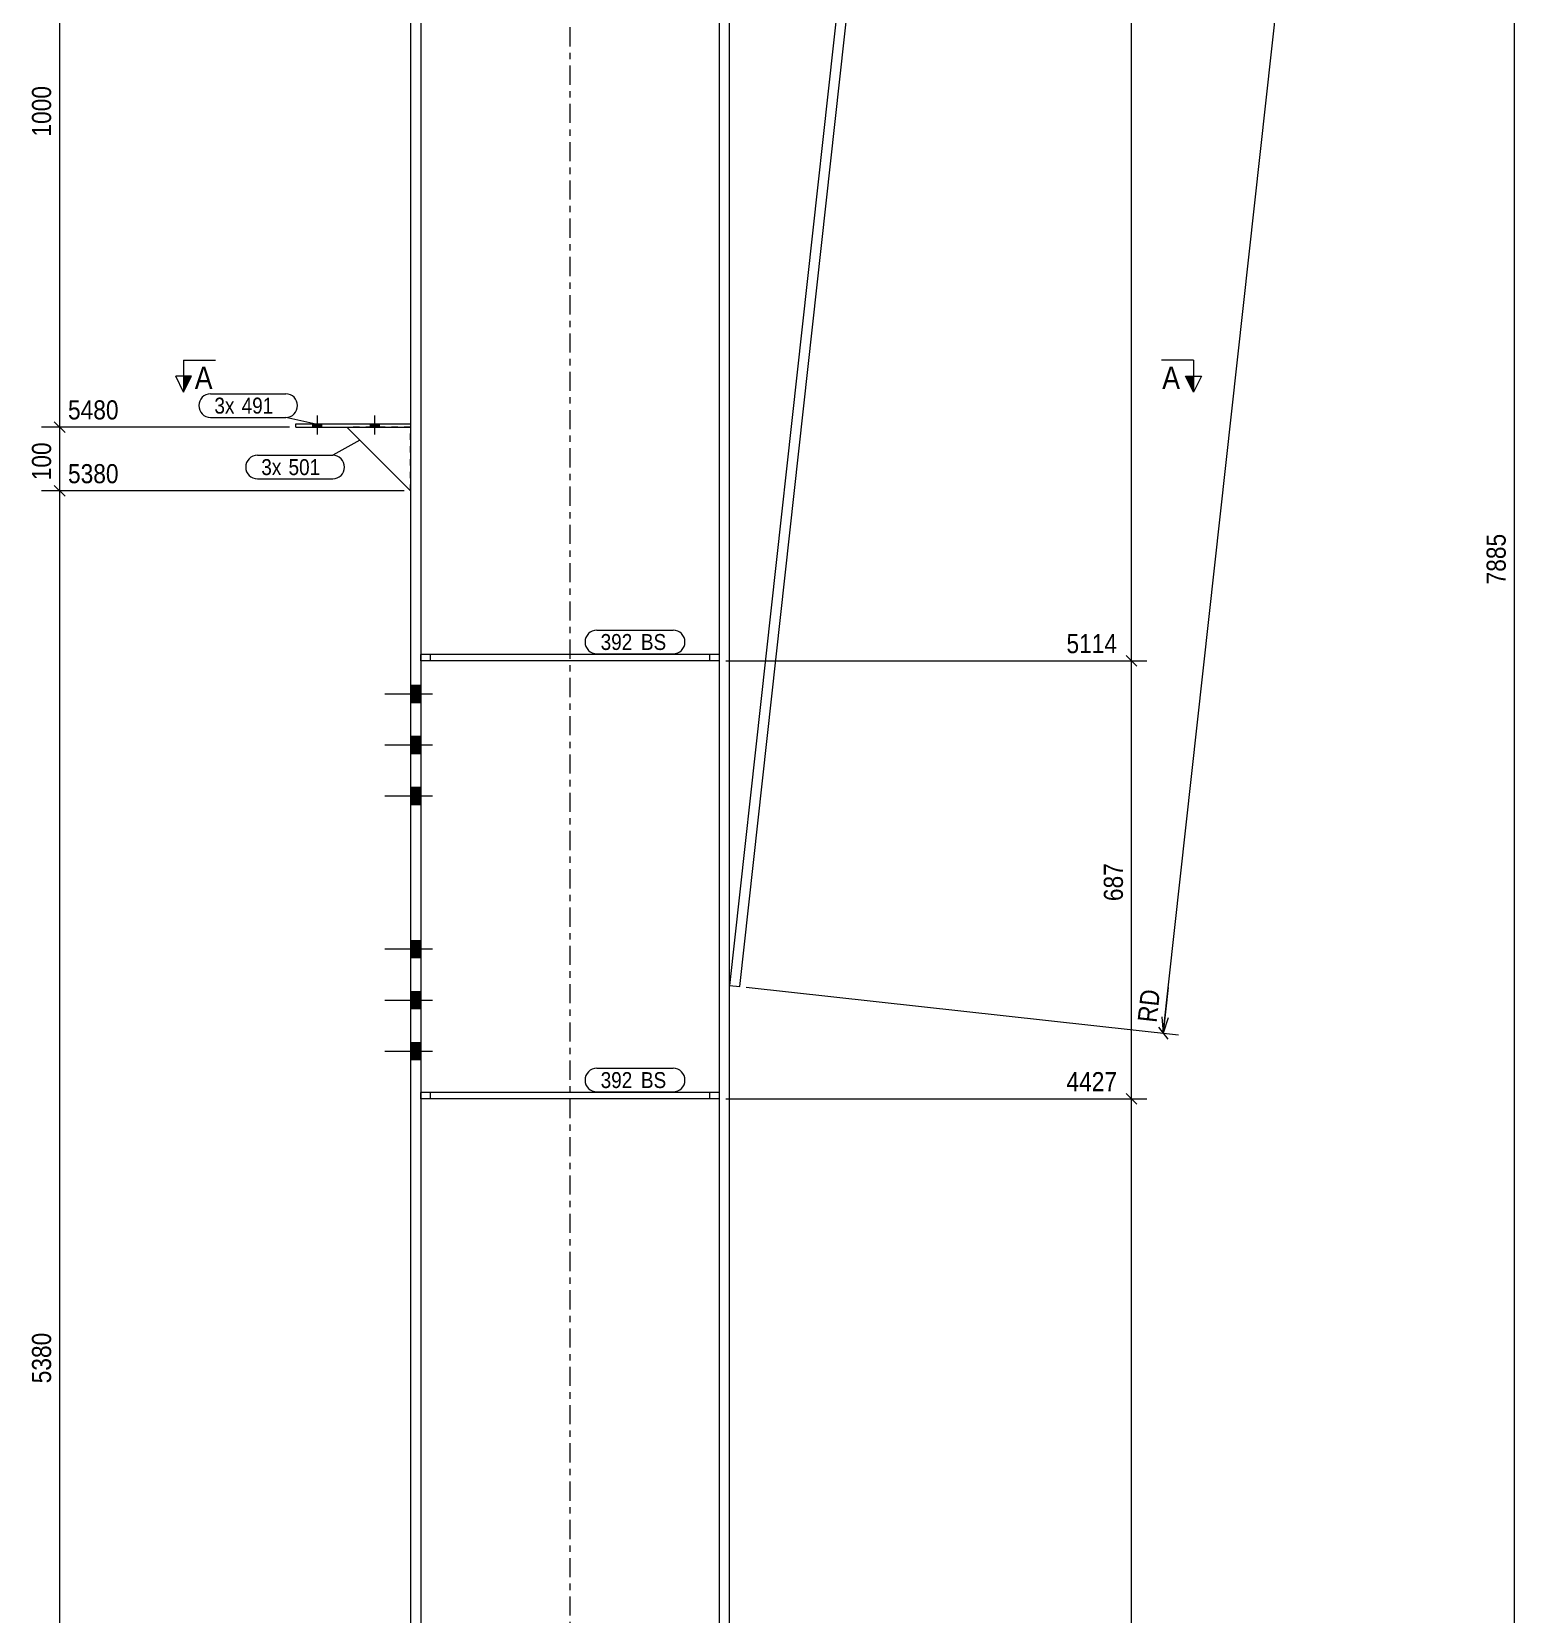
# Model space of a CAD drawing. Header units: millimetres. Extents: x 2 to 579, y 1 to 825.
# Drawn here: x 143.6 to 376, y 164.8 to 413 of the extents above; entities that cross this region are included whole.
import ezdxf

# ---------------------------------------------------------------- set-up
doc = ezdxf.new("R2010")
doc.units = ezdxf.units.MM
for name, pattern in [('XKITLINE00', [0]), ('XKITLINE01', [4, 1, -1, 1, -1]), ('XKITLINE03', [6, 3, -1, 1, -1])]:
    doc.linetypes.add(name, pattern=pattern)
for name, color, linetype, lineweight in [('Bolt', 3, 'Continuous', 0), ('Dimensions', 7, 'Continuous', 0), ('Part', 2, 'Continuous', 0), ('PartMark', 7, 'Continuous', 0), ('Section', 6, 'Continuous', 0)]:
    doc.layers.add(name, color=color, linetype=linetype, lineweight=lineweight)
doc.styles.add('ARIAL', font='ARIAL.TTF')

# ---------------------------------------------------------------- blocks, each defined once
blk = doc.blocks.new('*A6')
at = {"layer": 'Bolt'}
for points in [[(204.56, 307.76), (202.96, 307.76), (202.96, 310.46), (204.56, 310.46)], [(204.56, 307.76), (202.96, 307.76), (202.96, 310.46), (204.56, 310.46)], [(204.56, 299.76), (202.96, 299.76), (202.96, 302.46), (204.56, 302.46)], [(204.56, 299.76), (202.96, 299.76), (202.96, 302.46), (204.56, 302.46)], [(204.56, 291.76), (202.96, 291.76), (202.96, 294.46), (204.56, 294.46)], [(204.56, 291.76), (202.96, 291.76), (202.96, 294.46), (204.56, 294.46)], [(204.56, 267.76), (202.96, 267.76), (202.96, 270.46), (204.56, 270.46)], [(204.56, 267.76), (202.96, 267.76), (202.96, 270.46), (204.56, 270.46)], [(204.56, 259.76), (202.96, 259.76), (202.96, 262.46), (204.56, 262.46)], [(204.56, 259.76), (202.96, 259.76), (202.96, 262.46), (204.56, 262.46)], [(204.56, 251.76), (202.96, 251.76), (202.96, 254.46), (204.56, 254.46)], [(204.56, 251.76), (202.96, 251.76), (202.96, 254.46), (204.56, 254.46)]]:
    blk.add_hatch(color=3, dxfattribs=at).paths.add_polyline_path(points, flags=17)
at = {"layer": 'Bolt', "color": 3, "linetype": 'XKITLINE00', "lineweight": 0}
for p, q in [((204.56, 310.46), (202.96, 310.46)), ((204.56, 310.46), (202.96, 310.46)), ((206.41, 309.11), (198.91, 309.11)), ((206.41, 309.11), (198.91, 309.11)), ((204.56, 307.76), (202.96, 307.76)), ((204.56, 307.76), (202.96, 307.76)), ((206.41, 301.11), (198.91, 301.11)), ((206.41, 301.11), (198.91, 301.11)), ((204.56, 302.46), (202.96, 302.46)), ((204.56, 302.46), (202.96, 302.46)), ((204.56, 299.76), (202.96, 299.76)), ((204.56, 299.76), (202.96, 299.76)), ((206.41, 293.11), (198.91, 293.11)), ((206.41, 293.11), (198.91, 293.11)), ((204.56, 294.46), (202.96, 294.46)), ((204.56, 294.46), (202.96, 294.46)), ((204.56, 291.76), (202.96, 291.76)), ((204.56, 291.76), (202.96, 291.76)), ((204.56, 270.46), (202.96, 270.46)), ((204.56, 270.46), (202.96, 270.46)), ((206.41, 269.11), (198.91, 269.11)), ((206.41, 269.11), (198.91, 269.11)), ((204.56, 267.76), (202.96, 267.76)), ((204.56, 267.76), (202.96, 267.76)), ((206.41, 261.11), (198.91, 261.11)), ((206.41, 261.11), (198.91, 261.11)), ((204.56, 262.46), (202.96, 262.46)), ((204.56, 262.46), (202.96, 262.46)), ((204.56, 259.76), (202.96, 259.76)), ((204.56, 259.76), (202.96, 259.76)), ((206.41, 253.11), (198.91, 253.11)), ((206.41, 253.11), (198.91, 253.11)), ((204.56, 254.46), (202.96, 254.46)), ((204.56, 254.46), (202.96, 254.46)), ((204.56, 251.76), (202.96, 251.76)), ((204.56, 251.76), (202.96, 251.76))]:
    blk.add_line(p, q, dxfattribs=at)
blk = doc.blocks.new('*A7')
at = {"layer": 'Bolt'}
for points in [[(187.66, 350.98), (187.66, 351.48), (189.06, 351.48), (189.06, 350.98)], [(187.66, 350.98), (187.66, 351.48), (189.06, 351.48), (189.06, 350.98)], [(196.66, 350.98), (196.66, 351.48), (198.06, 351.48), (198.06, 350.98)], [(196.66, 350.98), (196.66, 351.48), (198.06, 351.48), (198.06, 350.98)]]:
    blk.add_hatch(color=3, dxfattribs=at).paths.add_polyline_path(points, flags=17)
at = {"layer": 'Bolt', "color": 3, "linetype": 'XKITLINE00', "lineweight": 0}
for p, q in [((188.36, 349.82), (188.36, 352.82)), ((188.36, 349.82), (188.36, 352.82)), ((197.36, 349.82), (197.36, 352.82)), ((197.36, 349.82), (197.36, 352.82)), ((187.66, 350.98), (187.66, 351.48)), ((187.66, 350.98), (187.66, 351.48)), ((189.06, 350.98), (189.06, 351.48)), ((189.06, 350.98), (189.06, 351.48)), ((196.66, 350.98), (196.66, 351.48)), ((196.66, 350.98), (196.66, 351.48)), ((198.06, 350.98), (198.06, 351.48)), ((198.06, 350.98), (198.06, 351.48))]:
    blk.add_line(p, q, dxfattribs=at)
blk = doc.blocks.new('*A16')
at = {"layer": 'Part', "color": 2, "linetype": 'XKITLINE00', "lineweight": 0}
for p, q in [((202.96, 698.4), (202.96, 158.66)), ((204.56, 697.29), (204.56, 158.66)), ((251.36, 158.66), (251.36, 664.58)), ((252.96, 158.66), (252.96, 663.46))]:
    blk.add_line(p, q, dxfattribs=at)
at = {"layer": 'Part', "color": 7, "linetype": 'XKITLINE03', "lineweight": 0}
blk.add_line((227.96, 158.66), (227.96, 690.93), dxfattribs=at)
blk = doc.blocks.new('*A17')
at = {"layer": 'Part', "color": 2, "linetype": 'XKITLINE00', "lineweight": 0}
blk.add_line((192.96, 350.98), (202.96, 340.98), dxfattribs=at)
at = {"layer": 'Part', "color": 7, "linetype": 'XKITLINE01', "lineweight": 0}
for p, q in [((202.96, 350.98), (192.96, 350.98)), ((202.96, 340.98), (202.96, 350.98))]:
    blk.add_line(p, q, dxfattribs=at)
blk = doc.blocks.new('*A18')
at = {"layer": 'Part', "color": 2, "linetype": 'XKITLINE00', "lineweight": 0}
for p, q in [((184.96, 350.98), (184.96, 351.48)), ((184.96, 351.48), (202.96, 351.48)), ((184.96, 350.98), (202.96, 350.98))]:
    blk.add_line(p, q, dxfattribs=at)
at = {"layer": 'Part', "color": 7, "linetype": 'XKITLINE01', "lineweight": 0}
blk.add_line((202.96, 351.48), (202.96, 350.98), dxfattribs=at)
blk = doc.blocks.new('*A29')
at = {"layer": 'Part', "color": 7, "linetype": 'XKITLINE01', "lineweight": 0}
blk.add_line((252.96, 263.46), (252.96, 661.99), dxfattribs=at)
at = {"layer": 'Part', "color": 2, "linetype": 'XKITLINE00', "lineweight": 0}
for p, q in [((293.94, 634.81), (252.96, 263.46)), ((254.55, 263.28), (295.44, 633.77)), ((252.96, 263.46), (254.55, 263.28))]:
    blk.add_line(p, q, dxfattribs=at)
blk = doc.blocks.new('*A31')
at = {"layer": 'Part', "color": 2, "linetype": 'XKITLINE00', "lineweight": 0}
for p, q in [((251.36, 246.66), (204.56, 246.66)), ((251.36, 245.66), (204.56, 245.66))]:
    blk.add_line(p, q, dxfattribs=at)
at = {"layer": 'Part', "color": 7, "linetype": 'XKITLINE01', "lineweight": 0}
for p, q in [((204.56, 245.66), (204.56, 246.66)), ((206.06, 245.66), (206.06, 246.66)), ((249.86, 245.66), (249.86, 246.66)), ((251.36, 245.66), (251.36, 246.66))]:
    blk.add_line(p, q, dxfattribs=at)
blk = doc.blocks.new('*A32')
at = {"layer": 'Part', "color": 7, "linetype": 'XKITLINE01', "lineweight": 0}
for p, q in [((251.36, 246.66), (204.56, 246.66)), ((204.56, 246.66), (204.56, 245.66)), ((251.36, 245.66), (204.56, 245.66)), ((206.06, 245.66), (206.06, 246.66)), ((249.86, 245.66), (249.86, 246.66)), ((251.36, 245.66), (251.36, 246.66))]:
    blk.add_line(p, q, dxfattribs=at)
blk = doc.blocks.new('*A33')
at = {"layer": 'Part', "color": 2, "linetype": 'XKITLINE00', "lineweight": 0}
for p, q in [((251.36, 315.34), (204.56, 315.34)), ((251.36, 314.34), (204.56, 314.34))]:
    blk.add_line(p, q, dxfattribs=at)
at = {"layer": 'Part', "color": 7, "linetype": 'XKITLINE01', "lineweight": 0}
for p, q in [((204.56, 314.34), (204.56, 315.34)), ((206.06, 314.34), (206.06, 315.34)), ((249.86, 314.34), (249.86, 315.34)), ((251.36, 314.34), (251.36, 315.34))]:
    blk.add_line(p, q, dxfattribs=at)
blk = doc.blocks.new('*A34')
at = {"layer": 'Part', "color": 7, "linetype": 'XKITLINE01', "lineweight": 0}
for p, q in [((251.36, 315.34), (204.56, 315.34)), ((204.56, 315.34), (204.56, 314.34)), ((206.06, 314.34), (206.06, 315.34)), ((249.86, 314.34), (249.86, 315.34)), ((251.36, 314.34), (251.36, 315.34)), ((251.36, 314.34), (204.56, 314.34))]:
    blk.add_line(p, q, dxfattribs=at)
blk = doc.blocks.new('*A108')
at = {"layer": 'PartMark', "color": 7, "linetype": 'XKITLINE00', "lineweight": 0}
for p, q in [((171.61, 356.2), (183.39, 356.2)), ((171.61, 352.5), (183.39, 352.5)), ((188.59, 351.35), (183.39, 352.5))]:
    blk.add_line(p, q, dxfattribs=at)
for centre, start, end in [((171.61, 354.35), 90, 270), ((183.39, 354.35), 270, 90)]:
    blk.add_arc(centre, 1.85, start, end, dxfattribs=at)
at = {"layer": 'PartMark', "color": 3, "style": 'ARIAL', "width": 0.85}
for s, p in [('3x', (172.21, 353.1)), ('491', (176.48, 353.1))]:
    blk.add_text(s, height=2.5, dxfattribs=at).set_placement(p)
blk = doc.blocks.new('*A109')
at = {"layer": 'PartMark', "color": 7, "linetype": 'XKITLINE00', "lineweight": 0}
for p, q in [((194.99, 348.95), (190.75, 346.56)), ((178.96, 346.56), (190.75, 346.56)), ((178.96, 342.86), (190.75, 342.86))]:
    blk.add_line(p, q, dxfattribs=at)
for centre, start, end in [((178.96, 344.71), 90, 270), ((190.75, 344.71), 270, 90)]:
    blk.add_arc(centre, 1.85, start, end, dxfattribs=at)
at = {"layer": 'PartMark', "color": 3, "style": 'ARIAL', "width": 0.85}
for s, p in [('3x', (179.56, 343.46)), ('501', (183.83, 343.46))]:
    blk.add_text(s, height=2.5, dxfattribs=at).set_placement(p)
blk = doc.blocks.new('*A111')
at = {"layer": 'PartMark', "color": 7, "linetype": 'XKITLINE00', "lineweight": 0}
for p, q in [((232.15, 319.14), (244.11, 319.14)), ((232.15, 315.44), (244.11, 315.44))]:
    blk.add_line(p, q, dxfattribs=at)
for centre, start, end in [((232.15, 317.29), 90, 270), ((244.11, 317.29), 270, 90)]:
    blk.add_arc(centre, 1.85, start, end, dxfattribs=at)
at = {"layer": 'PartMark', "color": 3, "style": 'ARIAL', "width": 0.85}
for s, p in [('392', (232.75, 316.04)), ('BS', (239.06, 316.04))]:
    blk.add_text(s, height=2.5, dxfattribs=at).set_placement(p)
blk = doc.blocks.new('*A112')
at = {"layer": 'PartMark', "color": 7, "linetype": 'XKITLINE00', "lineweight": 0}
for p, q in [((232.15, 250.46), (244.11, 250.46)), ((232.15, 246.76), (244.11, 246.76))]:
    blk.add_line(p, q, dxfattribs=at)
for centre, start, end in [((232.15, 248.61), 90, 270), ((244.11, 248.61), 270, 90)]:
    blk.add_arc(centre, 1.85, start, end, dxfattribs=at)
at = {"layer": 'PartMark', "color": 3, "style": 'ARIAL', "width": 0.85}
for s, p in [('392', (232.75, 247.36)), ('BS', (239.06, 247.36))]:
    blk.add_text(s, height=2.5, dxfattribs=at).set_placement(p)
blk = doc.blocks.new('*A115')
at = {"layer": 'Section'}
for points in [[(168.64, 358.98), (167.39, 356.48), (167.39, 358.98)], [(325.65, 358.98), (325.65, 356.48), (324.4, 358.98)]]:
    blk.add_hatch(color=3, dxfattribs=at).paths.add_polyline_path(points, flags=17)
at = {"layer": 'Section', "color": 1, "linetype": 'XKITLINE00', "lineweight": 0}
for p, q in [((167.39, 361.48), (172.39, 361.48)), ((167.39, 361.48), (167.39, 356.48)), ((325.65, 361.48), (320.65, 361.48)), ((325.65, 361.48), (325.65, 356.48))]:
    blk.add_line(p, q, dxfattribs=at)
at = {"layer": 'Section', "color": 3, "linetype": 'XKITLINE00', "lineweight": 0}
for p, q in [((167.39, 356.48), (166.14, 358.98)), ((168.64, 358.98), (166.14, 358.98)), ((167.39, 356.48), (168.64, 358.98)), ((324.4, 358.98), (326.9, 358.98)), ((325.65, 356.48), (324.4, 358.98)), ((326.9, 358.98), (325.65, 356.48))]:
    blk.add_line(p, q, dxfattribs=at)
at = {"layer": 'Section', "color": 7, "style": 'ARIAL', "width": 0.85}
for p in [(169.14, 356.98), (320.78, 356.98)]:
    blk.add_text('A', height=3.5, dxfattribs=at).set_placement(p)
blk = doc.blocks.new('*A129')
at = {"layer": 'Dimensions', "color": 7, "linetype": 'XKITLINE00', "lineweight": 0}
blk.add_line((375.96, 70.06), (375.96, 591.48), dxfattribs=at)
at = {"layer": 'Dimensions', "color": 3, "style": 'ARIAL', "width": 0.85}
blk.add_text('7885', height=3, rotation=90.0002, dxfattribs=at).set_placement((374.61, 326.32))
blk = doc.blocks.new('*A131')
at = {"layer": 'Dimensions', "color": 7, "linetype": 'XKITLINE00', "lineweight": 0}
for p, q in [((252.36, 245.66), (318.36, 245.66)), ((315.11, 246.51), (316.81, 244.82)), ((315.96, 70.06), (315.96, 245.66)), ((253.96, 70.06), (318.36, 70.06)), ((315.11, 70.91), (316.81, 69.22))]:
    blk.add_line(p, q, dxfattribs=at)
at = {"layer": 'Dimensions', "color": 3}
for p in [(315.96, 245.66), (315.96, 70.06)]:
    blk.add_point(p, dxfattribs=at)
at = {"layer": 'Dimensions', "color": 3, "style": 'ARIAL', "width": 0.85}
blk.add_text('4427', height=3, dxfattribs=at).set_placement((305.76, 246.86))
blk.add_text('4427', height=3, rotation=90.0002, dxfattribs=at).set_placement((314.61, 153.41))
blk = doc.blocks.new('*A132')
at = {"layer": 'Dimensions', "color": 7, "linetype": 'XKITLINE00', "lineweight": 0}
for p, q in [((315.11, 315.19), (316.81, 313.5)), ((252.36, 314.34), (318.36, 314.34)), ((315.96, 245.66), (315.96, 314.34)), ((252.36, 245.66), (318.36, 245.66)), ((315.11, 246.51), (316.81, 244.82))]:
    blk.add_line(p, q, dxfattribs=at)
at = {"layer": 'Dimensions', "color": 3}
for p in [(315.96, 314.34), (315.96, 245.66)]:
    blk.add_point(p, dxfattribs=at)
at = {"layer": 'Dimensions', "color": 3, "style": 'ARIAL', "width": 0.85}
blk.add_text('5114', height=3, dxfattribs=at).set_placement((305.76, 315.54))
blk.add_text('687', height=3, rotation=90.0002, dxfattribs=at).set_placement((314.61, 276.67))
blk = doc.blocks.new('*A133')
at = {"layer": 'Dimensions', "color": 7, "linetype": 'XKITLINE00', "lineweight": 0}
for p, q in [((315.96, 314.34), (315.96, 698.4)), ((315.11, 315.19), (316.81, 313.5)), ((252.36, 314.34), (318.36, 314.34))]:
    blk.add_line(p, q, dxfattribs=at)
at = {"layer": 'Dimensions', "color": 3}
blk.add_point((315.96, 314.34), dxfattribs=at)
blk = doc.blocks.new('*A134')
at = {"layer": 'Dimensions', "color": 7, "linetype": 'XKITLINE00', "lineweight": 0}
for p, q in [((201.96, 340.98), (145.11, 340.98)), ((147.11, 341.83), (148.81, 340.13)), ((147.96, 70.06), (147.96, 340.98))]:
    blk.add_line(p, q, dxfattribs=at)
at = {"layer": 'Dimensions', "color": 3}
blk.add_point((147.96, 340.98), dxfattribs=at)
at = {"layer": 'Dimensions', "color": 3, "style": 'ARIAL', "width": 0.85}
blk.add_text('5380', height=3, dxfattribs=at).set_placement((149.26, 342.18))
blk.add_text('5380', height=3, rotation=90.0002, dxfattribs=at).set_placement((146.61, 201.07))
blk = doc.blocks.new('*A135')
at = {"layer": 'Dimensions', "color": 7, "linetype": 'XKITLINE00', "lineweight": 0}
for p, q in [((183.96, 350.98), (145.11, 350.98)), ((147.11, 351.83), (148.81, 350.13)), ((147.96, 340.98), (147.96, 350.98)), ((201.96, 340.98), (145.11, 340.98)), ((147.11, 341.83), (148.81, 340.13))]:
    blk.add_line(p, q, dxfattribs=at)
at = {"layer": 'Dimensions', "color": 3}
for p in [(147.96, 350.98), (147.96, 340.98)]:
    blk.add_point(p, dxfattribs=at)
at = {"layer": 'Dimensions', "color": 3, "style": 'ARIAL', "width": 0.85}
blk.add_text('5480', height=3, dxfattribs=at).set_placement((149.26, 352.18))
blk.add_text('100', height=3, rotation=90.0002, dxfattribs=at).set_placement((146.61, 342.64))
blk = doc.blocks.new('*A136')
at = {"layer": 'Dimensions', "color": 7, "linetype": 'XKITLINE00', "lineweight": 0}
for p, q in [((147.11, 451.83), (148.81, 450.13)), ((201.96, 450.98), (145.11, 450.98)), ((147.96, 350.98), (147.96, 450.98)), ((183.96, 350.98), (145.11, 350.98)), ((147.11, 351.83), (148.81, 350.13))]:
    blk.add_line(p, q, dxfattribs=at)
at = {"layer": 'Dimensions', "color": 3}
for p in [(147.96, 450.98), (147.96, 350.98)]:
    blk.add_point(p, dxfattribs=at)
at = {"layer": 'Dimensions', "color": 3, "style": 'ARIAL', "width": 0.85}
blk.add_text('6480', height=3, dxfattribs=at).set_placement((149.26, 452.18))
blk.add_text('1000', height=3, rotation=90.0002, dxfattribs=at).set_placement((146.61, 396.53))
blk = doc.blocks.new('*A143')
at = {"layer": 'Dimensions', "color": 7, "linetype": 'XKITLINE00', "lineweight": 0}
for p, q in [((320.91, 255.96), (360.15, 611.53)), ((255.54, 263.17), (323.3, 255.69)), ((255.54, 263.17), (323.3, 255.69)), ((321.7, 263.14), (320.91, 255.96)), ((320.69, 258.5), (320.91, 255.96)), ((321.68, 258.39), (320.91, 255.96)), ((320.16, 256.89), (321.66, 255.02))]:
    blk.add_line(p, q, dxfattribs=at)
at = {"layer": 'Dimensions', "color": 3}
blk.add_point((320.91, 255.96), dxfattribs=at)
at = {"layer": 'Dimensions', "color": 7}
blk.add_point((320.91, 255.96), dxfattribs=at)
at = {"layer": 'Dimensions', "color": 3, "style": 'ARIAL', "width": 0.85}
blk.add_text('RD', height=3, rotation=83.7034, dxfattribs=at).set_placement((319.88, 257.53))

msp = doc.modelspace()

# ---------------------------------------------------------------- block references
at = {"lineweight": 0}
for name in ['*A133', '*A29', '*A143', '*A129', '*A136', '*A115', '*A135', '*A108', '*A7', '*A18', '*A17', '*A109', '*A134', '*A111', '*A132', '*A33', '*A34', '*A6', '*A112', '*A131', '*A31', '*A32']:
    msp.add_blockref(name, (0, 0), dxfattribs=at)
at = {"layer": 'Part', "lineweight": 0}
msp.add_blockref('*A16', (0, 0), dxfattribs=at)

doc.saveas('drawing.dxf')
